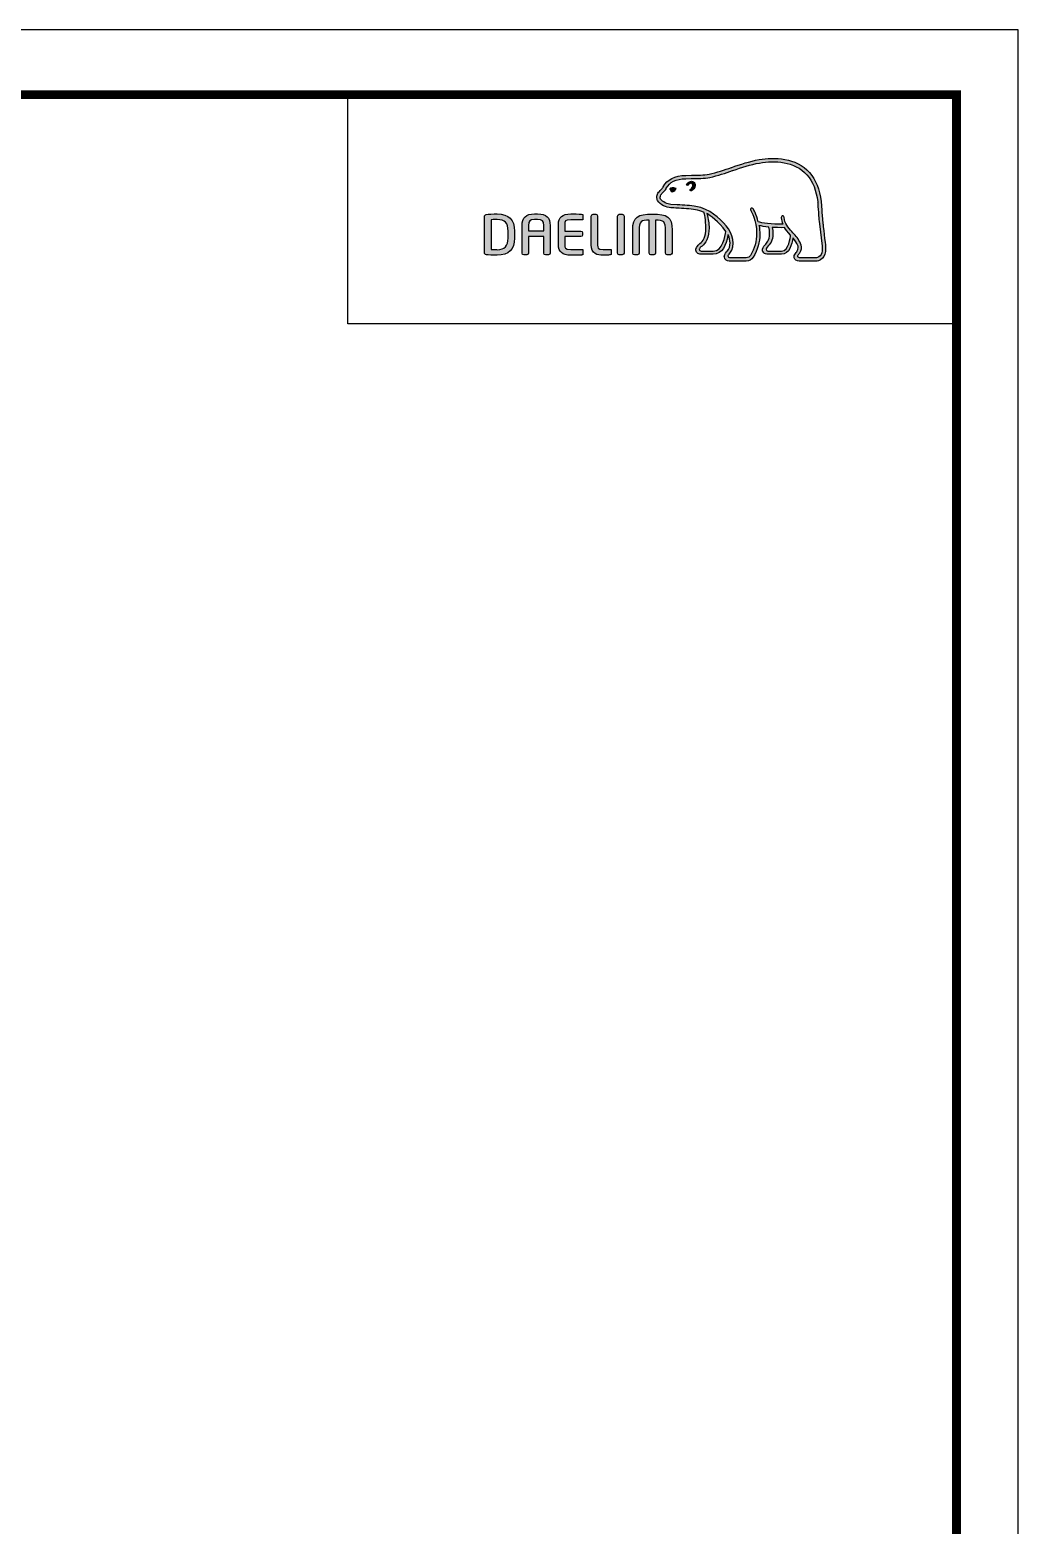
# Model space of a CAD drawing. Extents: x 0 to 1128, y 0 to 827.
# Drawn here: x 835.6 to 1128.4, y 383.8 to 826.8 of the extents above; entities that cross this region are included whole.
import ezdxf

# ---------------------------------------------------------------- set-up
doc = ezdxf.new("R2010")
doc.units = 0
doc.header["$LTSCALE"] = 10
doc.header["$MEASUREMENT"] = 0
doc.layers.get('0').update_dxf_attribs({"linetype": 'CONTINUOUS'})
doc.layers.add('레이어 1', color=7, linetype='CONTINUOUS')

msp = doc.modelspace()

# ---------------------------------------------------------------- hatches: boundary and pattern name
at = {"layer": '레이어 1'}
h = msp.add_hatch(color=5, dxfattribs=at)
h.dxf.hatch_style = 1
edge = h.paths.add_edge_path(flags=16)
edge.add_spline(control_points=[(1069.73, 759.84), (1069.24, 759.3), (1068.62, 759.29), (1068.59, 759.29), (1068.59, 759.29), (1063.64, 759.29), (1063.64, 759.29), (1063.46, 759.29), (1063.32, 759.34), (1063.23, 759.42), (1063.16, 759.5), (1063.12, 759.61), (1063.12, 759.75), (1063.12, 760.03), (1063.33, 760.28), (1063.54, 760.56), (1063.74, 760.81), (1063.93, 761.06), (1064.04, 761.36), (1064.31, 762.09), (1064.28, 762.87), (1063.96, 763.55), (1063.38, 764.79), (1062.51, 765.76), (1061.67, 766.71), (1061.67, 766.71), (1061.38, 767.02), (1061.38, 767.02), (1060.29, 768.24), (1059.16, 769.5), (1059.07, 771.2), (1059.05, 771.54), (1058.9, 771.75), (1058.68, 771.74), (1058.68, 771.74), (1058.36, 771.58), (1058.35, 771.58), (1058.27, 771.49), (1058.22, 771.35), (1058.22, 771.18), (1058.22, 771.18), (1058.22, 771.12), (1058.22, 771.12), (1058.26, 770.51), (1058.41, 769.9), (1058.67, 769.27), (1058.67, 769.27), (1058.7, 769.21), (1058.7, 769.21), (1058.7, 769.21), (1058.63, 769.21), (1058.63, 769.21), (1055.45, 769.08), (1052.34, 769.68), (1051.42, 769.9), (1050.86, 772.17), (1049.94, 773.68), (1049.9, 773.74), (1049.83, 773.86), (1049.72, 773.95), (1049.61, 773.98), (1049.61, 773.98), (1049.34, 773.94), (1049.31, 773.94), (1049.28, 773.91), (1049.24, 773.84), (1049.13, 773.71), (1049.13, 773.71), (1049.12, 773.59), (1049.12, 773.59), (1049.12, 773.59), (1049.21, 773.29), (1049.21, 773.29), (1049.27, 773.17), (1050.91, 770.32), (1050.91, 766.53), (1050.91, 764.2), (1050.29, 762), (1049.08, 759.99), (1048.79, 759.5), (1048.41, 759.29), (1047.85, 759.29), (1047.85, 759.29), (1042.97, 759.29), (1042.97, 759.29), (1042.81, 759.29), (1042.47, 759.4), (1042.47, 759.76), (1042.47, 759.95), (1042.65, 760.27), (1042.95, 760.61), (1044.98, 762.87), (1043.81, 766.41), (1041.86, 768.73), (1039.98, 770.98), (1036.9, 773.81), (1032.96, 774.51), (1031.56, 774.75), (1029.26, 774.89), (1027.41, 775), (1027.41, 775), (1025.53, 775.11), (1025.53, 775.11), (1024.57, 775.19), (1022.98, 775.78), (1022.49, 776.69), (1022.29, 777.07), (1022.31, 777.46), (1022.57, 777.9), (1022.73, 778.17), (1022.95, 778.4), (1023.23, 778.68), (1023.54, 778.99), (1023.86, 779.31), (1024.1, 779.74), (1024.1, 779.74), (1024.17, 779.87), (1024.17, 779.87), (1025.11, 781.68), (1027.06, 782.63), (1029.94, 782.7), (1029.94, 782.7), (1031.57, 782.72), (1031.57, 782.72), (1033.36, 782.73), (1035.39, 782.74), (1037.06, 783.1), (1039.4, 783.6), (1041.75, 784.41), (1043.82, 785.11), (1043.82, 785.11), (1043.88, 785.13), (1043.88, 785.13), (1046.45, 786.01), (1049.1, 786.92), (1051.81, 787.36), (1056.15, 788.08), (1062.1, 788.05), (1065.85, 783.85), (1067.58, 781.9), (1068.65, 779.22), (1069.02, 775.88), (1069.02, 775.88), (1069, 775.89), (1068.99, 775.9), (1069.02, 775.84), (1069.05, 775.46), (1069.2, 773.34), (1069.25, 772.32), (1069.29, 771.26), (1069.56, 769.31), (1069.56, 769.31), (1070.32, 762.76), (1070.32, 762.76), (1070.32, 762.76), (1070.36, 761.96), (1070.36, 761.96), (1070.36, 761.02), (1070.15, 760.31), (1069.73, 759.84)], knot_values=[0, 0, 0, 0, 1, 1, 1, 2, 2, 2, 3, 3, 3, 4, 4, 4, 5, 5, 5, 6, 6, 6, 7, 7, 7, 8, 8, 8, 9, 9, 9, 10, 10, 10, 11, 11, 11, 12, 12, 12, 13, 13, 13, 14, 14, 14, 15, 15, 15, 16, 16, 16, 17, 17, 17, 18, 18, 18, 19, 19, 19, 20, 20, 20, 21, 21, 21, 22, 22, 22, 23, 23, 23, 24, 24, 24, 25, 25, 25, 26, 26, 26, 27, 27, 27, 28, 28, 28, 29, 29, 29, 30, 30, 30, 31, 31, 31, 32, 32, 32, 33, 33, 33, 34, 34, 34, 35, 35, 35, 36, 36, 36, 37, 37, 37, 38, 38, 38, 39, 39, 39, 40, 40, 40, 41, 41, 41, 42, 42, 42, 43, 43, 43, 44, 44, 44, 45, 45, 45, 46, 46, 46, 47, 47, 47, 48, 48, 48, 49, 49, 49, 50, 50, 50, 51, 51, 51, 52, 52, 52, 53, 53, 53, 53], degree=3, periodic=0)
edge = h.paths.add_edge_path(flags=16)
edge.add_spline(control_points=[(1058.29, 761.25), (1058.29, 761.25), (1054.25, 761.25), (1054.25, 761.25), (1053.95, 761.25), (1053.72, 761.49), (1053.72, 761.8), (1053.72, 762.01), (1053.9, 762.28), (1054.08, 762.46), (1054.9, 763.25), (1055.74, 764.33), (1055.74, 766.39), (1055.74, 766.39), (1055.69, 767.32), (1055.69, 767.32), (1055.69, 767.32), (1055.54, 768.23), (1055.54, 768.23), (1055.54, 768.23), (1055.53, 768.29), (1055.53, 768.29), (1055.53, 768.29), (1055.59, 768.28), (1055.59, 768.28), (1056.34, 768.23), (1057.8, 768.15), (1059.2, 768.22), (1059.56, 767.65), (1060.13, 766.92), (1060.96, 765.96), (1060.93, 765.47), (1060.53, 761.25), (1058.29, 761.25)], knot_values=[0, 0, 0, 0, 1, 1, 1, 2, 2, 2, 3, 3, 3, 4, 4, 4, 5, 5, 5, 6, 6, 6, 7, 7, 7, 8, 8, 8, 9, 9, 9, 10, 10, 10, 11, 11, 11, 11], degree=3, periodic=0)
edge = h.paths.add_edge_path(flags=16)
edge.add_spline(control_points=[(1038.03, 761.25), (1038.03, 761.25), (1034.49, 761.25), (1034.49, 761.25), (1034.23, 761.25), (1033.94, 761.47), (1033.94, 761.8), (1033.94, 761.99), (1034.1, 762.24), (1034.41, 762.48), (1035.3, 763.19), (1036.66, 764.27), (1036.81, 767.26), (1036.81, 767.26), (1036.83, 768.07), (1036.83, 768.07), (1036.83, 769.34), (1036.54, 770.87), (1036.26, 772.24), (1036.26, 772.24), (1036.22, 772.38), (1036.22, 772.38), (1036.22, 772.38), (1036.33, 772.29), (1036.33, 772.29), (1036.86, 771.97), (1039.75, 770.01), (1041.81, 767.11), (1041.64, 765.74), (1040.86, 761.25), (1038.03, 761.25)], knot_values=[0, 0, 0, 0, 1, 1, 1, 2, 2, 2, 3, 3, 3, 4, 4, 4, 5, 5, 5, 6, 6, 6, 7, 7, 7, 8, 8, 8, 9, 9, 9, 10, 10, 10, 10], degree=3, periodic=0)
edge = h.paths.add_edge_path()
edge.add_spline(control_points=[(1071.32, 762.86), (1071.32, 762.87), (1070.56, 769.44), (1070.56, 769.44), (1070.29, 771.41), (1070.25, 772.46), (1070.21, 773.39), (1070.21, 773.39), (1070.02, 775.98), (1070.02, 775.98), (1069.63, 779.54), (1068.48, 782.41), (1066.6, 784.51), (1062.56, 789.06), (1056.23, 789.11), (1051.64, 788.35), (1048.83, 787.88), (1046.14, 786.96), (1043.53, 786.07), (1043.53, 786.07), (1043.45, 786.04), (1043.45, 786.04), (1041.42, 785.35), (1039.11, 784.56), (1036.84, 784.08), (1035.29, 783.75), (1033.34, 783.73), (1031.61, 783.72), (1031.61, 783.72), (1029.91, 783.7), (1029.91, 783.7), (1026.64, 783.62), (1024.41, 782.49), (1023.28, 780.33), (1023.28, 780.33), (1023.23, 780.24), (1023.23, 780.24), (1023.04, 779.91), (1022.77, 779.64), (1022.52, 779.39), (1022.25, 779.11), (1021.94, 778.8), (1021.7, 778.41), (1021.47, 778.01), (1021.35, 777.6), (1021.35, 777.2), (1021.35, 776.87), (1021.43, 776.54), (1021.6, 776.23), (1022.3, 774.91), (1024.28, 774.2), (1025.47, 774.12), (1025.47, 774.12), (1027.21, 774.01), (1027.25, 774.01), (1029, 773.91), (1031.39, 773.77), (1032.78, 773.52), (1033.6, 773.38), (1034.52, 773.09), (1035.38, 772.68), (1035.44, 772.46), (1035.88, 770.49), (1035.88, 768.07), (1035.88, 768.07), (1035.86, 767.3), (1035.86, 767.3), (1035.73, 764.75), (1034.62, 763.86), (1033.8, 763.2), (1033.72, 763.14), (1032.99, 762.53), (1032.94, 761.81), (1032.9, 761.4), (1033.02, 761.02), (1033.27, 760.75), (1033.54, 760.46), (1033.95, 760.31), (1034.49, 760.31), (1034.49, 760.31), (1038.03, 760.31), (1038.03, 760.31), (1040.69, 760.31), (1042, 763.17), (1042.4, 765.84), (1042.4, 765.84), (1042.41, 766.22), (1042.41, 766.22), (1042.41, 766.22), (1042.52, 766.03), (1042.52, 766.03), (1042.86, 765.27), (1043.06, 764.37), (1043.06, 763.69), (1043.06, 762.73), (1042.76, 761.9), (1042.2, 761.27), (1042.06, 761.13), (1041.35, 760.4), (1041.35, 759.66), (1041.35, 759.66), (1041.36, 759.54), (1041.36, 759.54), (1041.46, 758.68), (1042.16, 758.29), (1042.81, 758.29), (1042.81, 758.29), (1047.85, 758.29), (1047.85, 758.29), (1048.75, 758.29), (1049.48, 758.7), (1049.94, 759.47), (1051.23, 761.6), (1051.88, 763.91), (1051.88, 766.34), (1051.88, 767.09), (1051.8, 767.9), (1051.66, 768.74), (1051.66, 768.74), (1051.65, 768.81), (1051.65, 768.81), (1051.65, 768.81), (1051.72, 768.79), (1051.72, 768.79), (1052.32, 768.68), (1053.3, 768.51), (1054.5, 768.38), (1054.5, 768.38), (1054.54, 768.37), (1054.54, 768.37), (1054.54, 768.37), (1054.7, 767.45), (1054.7, 767.45), (1054.7, 767.45), (1054.74, 767.23), (1054.74, 767.23), (1054.74, 767.23), (1054.78, 766.41), (1054.78, 766.41), (1054.78, 764.45), (1053.89, 763.6), (1053.42, 763.14), (1053.41, 763.14), (1052.74, 762.46), (1052.67, 761.86), (1052.67, 761.86), (1052.65, 761.67), (1052.65, 761.67), (1052.65, 761.48), (1052.69, 761.11), (1053.03, 760.77), (1053.32, 760.47), (1053.77, 760.31), (1054.37, 760.31), (1054.37, 760.31), (1058.29, 760.31), (1058.29, 760.31), (1060.67, 760.31), (1061.39, 763.34), (1061.68, 765.04), (1061.68, 765.04), (1061.69, 765.21), (1061.69, 765.21), (1061.69, 765.21), (1061.79, 765.09), (1061.79, 765.09), (1062.33, 764.38), (1062.82, 763.6), (1063.05, 763.12), (1063.17, 762.87), (1063.24, 762.59), (1063.24, 762.31), (1063.24, 762.31), (1063.15, 761.74), (1063.15, 761.74), (1063.06, 761.43), (1062.85, 761.15), (1062.64, 760.87), (1062.34, 760.48), (1062.03, 760.07), (1062.03, 759.58), (1062.03, 759.58), (1062.06, 759.31), (1062.06, 759.31), (1062.2, 758.65), (1062.73, 758.29), (1063.55, 758.29), (1063.55, 758.29), (1068.59, 758.29), (1068.59, 758.29), (1068.7, 758.29), (1069.69, 758.31), (1070.46, 759.15), (1071.07, 759.82), (1071.37, 760.73), (1071.37, 761.95), (1071.37, 761.95), (1071.32, 762.85), (1071.32, 762.86)], knot_values=[0, 0, 0, 0, 1, 1, 1, 2, 2, 2, 3, 3, 3, 4, 4, 4, 5, 5, 5, 6, 6, 6, 7, 7, 7, 8, 8, 8, 9, 9, 9, 10, 10, 10, 11, 11, 11, 12, 12, 12, 13, 13, 13, 14, 14, 14, 15, 15, 15, 16, 16, 16, 17, 17, 17, 18, 18, 18, 19, 19, 19, 20, 20, 20, 21, 21, 21, 22, 22, 22, 23, 23, 23, 24, 24, 24, 25, 25, 25, 26, 26, 26, 27, 27, 27, 28, 28, 28, 29, 29, 29, 30, 30, 30, 31, 31, 31, 32, 32, 32, 33, 33, 33, 34, 34, 34, 35, 35, 35, 36, 36, 36, 37, 37, 37, 38, 38, 38, 39, 39, 39, 40, 40, 40, 41, 41, 41, 42, 42, 42, 43, 43, 43, 44, 44, 44, 45, 45, 45, 46, 46, 46, 47, 47, 47, 48, 48, 48, 49, 49, 49, 50, 50, 50, 51, 51, 51, 52, 52, 52, 53, 53, 53, 54, 54, 54, 55, 55, 55, 56, 56, 56, 57, 57, 57, 58, 58, 58, 59, 59, 59, 60, 60, 60, 61, 61, 61, 62, 62, 62, 63, 63, 63, 64, 64, 64, 65, 65, 65, 66, 66, 66, 66], degree=3, periodic=0)
edge = h.paths.add_edge_path(flags=0)
edge.add_spline(control_points=[(1025.38, 779.87), (1025.38, 779.87), (1026.12, 780.2), (1027.02, 779.85), (1027.02, 779.85), (1027.14, 779.8), (1026.99, 779.59), (1026.55, 779), (1026.11, 778.87), (1026.11, 778.87), (1026.11, 778.87), (1025.8, 778.76), (1025.62, 778.97), (1025.26, 779.39), (1025.25, 779.64), (1025.25, 779.64), (1025.25, 779.64), (1025.21, 779.82), (1025.38, 779.87)], knot_values=[0, 0, 0, 0, 1, 1, 1, 2, 2, 2, 3, 3, 3, 4, 4, 4, 5, 5, 5, 6, 6, 6, 6], degree=3, periodic=0)
edge = h.paths.add_edge_path(flags=0)
edge.add_spline(control_points=[(1030.22, 781.21), (1030.11, 781.09), (1030.1, 780.89), (1030.22, 780.79), (1030.33, 780.69), (1030.53, 780.71), (1030.64, 780.83), (1030.7, 780.89), (1031.3, 781.61), (1031.82, 781.24), (1032.01, 781.11), (1032.09, 780.91), (1032.06, 780.66), (1032.01, 780.26), (1031.67, 779.81), (1031.42, 779.65), (1031.29, 779.57), (1031.2, 779.39), (1031.26, 779.25), (1031.33, 779.11), (1031.51, 779.06), (1031.65, 779.13), (1032.09, 779.34), (1032.64, 780.03), (1032.71, 780.68), (1032.76, 781.13), (1032.56, 781.5), (1032.2, 781.75), (1031.42, 782.3), (1030.55, 781.56), (1030.22, 781.21)], knot_values=[0, 0, 0, 0, 1, 1, 1, 2, 2, 2, 3, 3, 3, 4, 4, 4, 5, 5, 5, 6, 6, 6, 7, 7, 7, 8, 8, 8, 9, 9, 9, 10, 10, 10, 10], degree=3, periodic=0)
edge = h.paths.add_edge_path(flags=0)
edge.add_spline(control_points=[(1030.12, 780.68), (1030.12, 780.68), (1030.12, 780.68), (1030.12, 780.68), (1030.12, 780.68), (1030.12, 780.68), (1030.12, 780.68)], knot_values=[0, 0, 0, 0, 1, 1, 1, 2, 2, 2, 2], degree=3, periodic=0)
h = msp.add_hatch(color=5, dxfattribs=at)
h.dxf.hatch_style = 2
edge = h.paths.add_edge_path()
edge.add_spline(control_points=[(1025.38, 779.87), (1025.38, 779.87), (1026.12, 780.2), (1027.02, 779.85), (1027.02, 779.85), (1027.14, 779.8), (1026.99, 779.59), (1026.55, 779), (1026.11, 778.87), (1026.11, 778.87), (1026.11, 778.87), (1025.8, 778.76), (1025.62, 778.97), (1025.26, 779.39), (1025.25, 779.64), (1025.25, 779.64), (1025.25, 779.64), (1025.21, 779.82), (1025.38, 779.87)], knot_values=[0, 0, 0, 0, 1, 1, 1, 2, 2, 2, 3, 3, 3, 4, 4, 4, 5, 5, 5, 6, 6, 6, 6], degree=3, periodic=0)
h = msp.add_hatch(color=5, dxfattribs=at)
h.dxf.hatch_style = 2
edge = h.paths.add_edge_path()
edge.add_spline(control_points=[(1030.22, 781.21), (1030.11, 781.09), (1030.1, 780.89), (1030.22, 780.79), (1030.33, 780.69), (1030.53, 780.71), (1030.64, 780.83), (1030.7, 780.89), (1031.3, 781.61), (1031.82, 781.24), (1032.01, 781.11), (1032.09, 780.91), (1032.06, 780.66), (1032.01, 780.26), (1031.67, 779.81), (1031.42, 779.65), (1031.29, 779.57), (1031.2, 779.39), (1031.26, 779.25), (1031.33, 779.11), (1031.51, 779.06), (1031.65, 779.13), (1032.09, 779.34), (1032.64, 780.03), (1032.71, 780.68), (1032.76, 781.13), (1032.56, 781.5), (1032.2, 781.75), (1031.42, 782.3), (1030.55, 781.56), (1030.22, 781.21)], knot_values=[0, 0, 0, 0, 1, 1, 1, 2, 2, 2, 3, 3, 3, 4, 4, 4, 5, 5, 5, 6, 6, 6, 7, 7, 7, 8, 8, 8, 9, 9, 9, 10, 10, 10, 10], degree=3, periodic=0)
h = msp.add_hatch(color=5, dxfattribs=at)
h.dxf.hatch_style = 2
edge = h.paths.add_edge_path()
edge.add_spline(control_points=[(977.29, 765.1), (977.29, 762.8), (976.24, 761.68), (974.09, 761.68), (974.09, 761.68), (972.61, 761.71), (972.22, 761.72), (972.22, 761.72), (972.22, 770.53), (972.22, 770.53), (972.99, 770.61), (974.08, 770.62), (974.09, 770.62), (976.3, 770.62), (977.29, 769.57), (977.29, 767.21), (977.29, 767.21), (977.29, 765.1), (977.29, 765.1)], knot_values=[0, 0, 0, 0, 1, 1, 1, 2, 2, 2, 3, 3, 3, 4, 4, 4, 5, 5, 5, 6, 6, 6, 6], degree=3, periodic=0)
edge = h.paths.add_edge_path()
edge.add_spline(control_points=[(974.09, 772.28), (972.89, 772.28), (971.33, 772.2), (970.82, 772.12), (970.5, 772.07), (970.3, 771.83), (970.3, 771.51), (970.3, 771.51), (970.3, 760.79), (970.3, 760.79), (970.3, 760.46), (970.5, 760.23), (970.84, 760.18), (971.32, 760.1), (972.87, 760.03), (974.09, 760.03), (977.43, 760.03), (979.2, 761.78), (979.2, 765.1), (979.2, 765.1), (979.2, 767.21), (979.2, 767.21), (979.2, 770.52), (977.43, 772.28), (974.09, 772.28)], knot_values=[0, 0, 0, 0, 1, 1, 1, 2, 2, 2, 3, 3, 3, 4, 4, 4, 5, 5, 5, 6, 6, 6, 7, 7, 7, 8, 8, 8, 8], degree=3, periodic=0)
h = msp.add_hatch(color=5, dxfattribs=at)
h.dxf.hatch_style = 2
edge = h.paths.add_edge_path()
edge.add_spline(control_points=[(987.83, 767.22), (987.83, 767.22), (983.32, 767.22), (983.32, 767.22), (983.32, 767.39), (983.32, 768.83), (983.32, 768.83), (983.32, 770.33), (983.77, 770.59), (985.11, 770.59), (985.11, 770.59), (986.04, 770.59), (986.04, 770.59), (987.38, 770.59), (987.83, 770.33), (987.83, 768.83), (987.83, 768.83), (987.83, 767.39), (987.83, 767.22)], knot_values=[0, 0, 0, 0, 1, 1, 1, 2, 2, 2, 3, 3, 3, 4, 4, 4, 5, 5, 5, 6, 6, 6, 6], degree=3, periodic=0)
edge = h.paths.add_edge_path()
edge.add_spline(control_points=[(986.04, 772.28), (986.04, 772.28), (985.11, 772.28), (985.11, 772.28), (982.55, 772.28), (981.41, 771.21), (981.41, 768.83), (981.41, 768.83), (981.41, 760.67), (981.41, 760.67), (981.41, 760.38), (981.64, 760.14), (981.92, 760.14), (981.92, 760.14), (982.81, 760.14), (982.81, 760.14), (983.13, 760.14), (983.32, 760.41), (983.32, 760.67), (983.32, 760.67), (983.32, 765.36), (983.32, 765.54), (983.32, 765.54), (987.83, 765.54), (987.83, 765.54), (987.83, 765.36), (987.83, 760.67), (987.83, 760.67), (987.83, 760.37), (988.06, 760.14), (988.35, 760.14), (988.35, 760.14), (989.23, 760.14), (989.23, 760.14), (989.54, 760.14), (989.75, 760.41), (989.75, 760.67), (989.75, 760.67), (989.75, 768.83), (989.75, 768.83), (989.75, 771.21), (988.6, 772.28), (986.04, 772.28)], knot_values=[0, 0, 0, 0, 1, 1, 1, 2, 2, 2, 3, 3, 3, 4, 4, 4, 5, 5, 5, 6, 6, 6, 7, 7, 7, 8, 8, 8, 9, 9, 9, 10, 10, 10, 11, 11, 11, 12, 12, 12, 13, 13, 13, 14, 14, 14, 14], degree=3, periodic=0)
h = msp.add_hatch(color=5, dxfattribs=at)
h.dxf.hatch_style = 2
edge = h.paths.add_edge_path()
edge.add_spline(control_points=[(992.17, 769.16), (992.17, 769.16), (992.17, 763.15), (992.17, 763.15), (992.17, 761.05), (993.37, 760.03), (995.84, 760.03), (996.93, 760.03), (998.42, 760.05), (999.01, 760.1), (999, 760.1), (999.3, 760.13), (999.3, 760.13), (999.3, 760.13), (999.38, 760.14), (999.38, 760.14), (999.38, 760.14), (999.38, 761.75), (999.38, 761.75), (999.38, 761.75), (995.85, 761.75), (995.85, 761.75), (994.09, 761.75), (994.09, 762.25), (994.09, 763.15), (994.09, 763.15), (994.09, 765.38), (994.09, 765.55), (994.27, 765.55), (998.83, 765.55), (998.83, 765.55), (999.13, 765.55), (999.37, 765.79), (999.37, 766.08), (999.37, 766.08), (999.37, 766.68), (999.37, 766.68), (999.37, 766.97), (999.13, 767.21), (998.83, 767.21), (998.83, 767.21), (994.27, 767.21), (994.09, 767.21), (994.09, 767.38), (994.09, 769.16), (994.09, 769.16), (994.09, 770.06), (994.09, 770.56), (995.85, 770.56), (995.85, 770.56), (999.38, 770.54), (999.38, 770.54), (999.38, 770.54), (999.38, 772.14), (999.38, 772.14), (999.38, 772.14), (999.01, 772.18), (999.01, 772.18), (998.31, 772.24), (996.72, 772.28), (995.84, 772.28), (993.37, 772.28), (992.17, 771.26), (992.17, 769.16)], knot_values=[0, 0, 0, 0, 1, 1, 1, 2, 2, 2, 3, 3, 3, 4, 4, 4, 5, 5, 5, 6, 6, 6, 7, 7, 7, 8, 8, 8, 9, 9, 9, 10, 10, 10, 11, 11, 11, 12, 12, 12, 13, 13, 13, 14, 14, 14, 15, 15, 15, 16, 16, 16, 17, 17, 17, 18, 18, 18, 19, 19, 19, 20, 20, 20, 21, 21, 21, 21], degree=3, periodic=0)
h = msp.add_hatch(color=5, dxfattribs=at)
h.dxf.hatch_style = 2
edge = h.paths.add_edge_path()
edge.add_spline(control_points=[(1002.45, 772.17), (1002.15, 772.17), (1001.9, 771.92), (1001.9, 771.64), (1001.9, 771.64), (1001.9, 763.15), (1001.9, 763.15), (1001.9, 760.38), (1003.79, 760.03), (1005.43, 760.03), (1006.64, 760.03), (1006.95, 760.08), (1007.3, 760.14), (1007.3, 760.14), (1007.51, 760.17), (1007.51, 760.17), (1007.51, 760.17), (1007.79, 760.2), (1007.79, 760.2), (1007.79, 760.2), (1007.87, 760.22), (1007.87, 760.22), (1007.87, 760.22), (1007.87, 761.75), (1007.87, 761.75), (1007.87, 761.75), (1005.45, 761.75), (1005.45, 761.75), (1003.81, 761.75), (1003.81, 762.37), (1003.81, 762.97), (1003.81, 762.97), (1003.81, 771.64), (1003.81, 771.64), (1003.81, 771.92), (1003.56, 772.17), (1003.27, 772.17), (1003.27, 772.17), (1002.45, 772.17), (1002.45, 772.17)], knot_values=[0, 0, 0, 0, 1, 1, 1, 2, 2, 2, 3, 3, 3, 4, 4, 4, 5, 5, 5, 6, 6, 6, 7, 7, 7, 8, 8, 8, 9, 9, 9, 10, 10, 10, 11, 11, 11, 12, 12, 12, 13, 13, 13, 13], degree=3, periodic=0)
h = msp.add_hatch(color=5, dxfattribs=at)
h.dxf.hatch_style = 2
edge = h.paths.add_edge_path()
edge.add_spline(control_points=[(1010.24, 772.17), (1009.92, 772.17), (1009.73, 771.9), (1009.73, 771.65), (1009.73, 771.65), (1009.73, 760.67), (1009.73, 760.67), (1009.73, 760.37), (1009.96, 760.14), (1010.24, 760.14), (1010.24, 760.14), (1011.13, 760.14), (1011.13, 760.14), (1011.45, 760.14), (1011.64, 760.41), (1011.64, 760.67), (1011.64, 760.67), (1011.64, 771.65), (1011.64, 771.65), (1011.64, 771.94), (1011.42, 772.17), (1011.13, 772.17), (1011.13, 772.17), (1010.24, 772.17), (1010.24, 772.17)], knot_values=[0, 0, 0, 0, 1, 1, 1, 2, 2, 2, 3, 3, 3, 4, 4, 4, 5, 5, 5, 6, 6, 6, 7, 7, 7, 8, 8, 8, 8], degree=3, periodic=0)
h = msp.add_hatch(color=5, dxfattribs=at)
h.dxf.hatch_style = 2
edge = h.paths.add_edge_path()
edge.add_spline(control_points=[(1014.21, 767.43), (1014.21, 767.43), (1014.21, 760.67), (1014.21, 760.67), (1014.21, 760.37), (1014.44, 760.14), (1014.72, 760.14), (1014.72, 760.14), (1015.63, 760.14), (1015.63, 760.14), (1015.94, 760.14), (1016.14, 760.41), (1016.14, 760.67), (1016.14, 760.67), (1016.14, 767.26), (1016.14, 767.26), (1016.14, 770.17), (1016.63, 770.45), (1019.09, 770.46), (1019.09, 770.28), (1019.09, 760.67), (1019.09, 760.67), (1019.09, 760.36), (1019.31, 760.14), (1019.59, 760.14), (1019.59, 760.14), (1020.48, 760.14), (1020.48, 760.14), (1020.8, 760.14), (1020.99, 760.41), (1020.99, 760.67), (1020.99, 760.67), (1020.99, 770.25), (1020.99, 770.44), (1022.14, 770.43), (1022.95, 770.34), (1023.39, 769.9), (1023.85, 769.44), (1023.94, 768.58), (1023.94, 767.26), (1023.94, 767.26), (1023.94, 760.67), (1023.94, 760.67), (1023.94, 760.38), (1024.17, 760.14), (1024.45, 760.14), (1024.45, 760.14), (1025.36, 760.14), (1025.36, 760.14), (1025.68, 760.14), (1025.87, 760.41), (1025.87, 760.67), (1025.87, 760.67), (1025.87, 767.43), (1025.87, 767.43), (1025.87, 771.52), (1024.42, 772.22), (1020.05, 772.22), (1015.67, 772.22), (1014.21, 771.52), (1014.21, 767.43)], knot_values=[0, 0, 0, 0, 1, 1, 1, 2, 2, 2, 3, 3, 3, 4, 4, 4, 5, 5, 5, 6, 6, 6, 7, 7, 7, 8, 8, 8, 9, 9, 9, 10, 10, 10, 11, 11, 11, 12, 12, 12, 13, 13, 13, 14, 14, 14, 15, 15, 15, 16, 16, 16, 17, 17, 17, 18, 18, 18, 19, 19, 19, 20, 20, 20, 20], degree=3, periodic=0)

# ---------------------------------------------------------------- linework, layer by layer
at = {"color": 5, "ltscale": 0.5}
msp.add_line((929.8, 739.68), (929.8, 807.6), dxfattribs=at)
at = {"color": 5}
msp.add_line((1037.88, 760.31), (1037.88, 760.31), dxfattribs=at)
at = {"color": 5, "ltscale": 40}
msp.add_line((1110.15, 739.68), (929.8, 739.68), dxfattribs=at)
at = {"ltscale": 0.5}
msp.add_lwpolyline([(0, 0), (1128.4, 0), (1128.4, 826.8), (0, 826.8)], close=True, dxfattribs=at)
at = {"color": 5, "linetype": 'ByBlock', "lineweight": 200, "const_width": 2.6}
msp.add_lwpolyline([(18.14, 35.4), (1110.14, 35.4), (1110.14, 807.6), (18.14, 807.6)], close=True, dxfattribs=at)
at = {"layer": '레이어 1', "color": 5}
for points, knots in [([(1071.32, 762.86), (1071.32, 762.87), (1070.56, 769.44), (1070.56, 769.44), (1070.29, 771.41), (1070.25, 772.46), (1070.21, 773.39), (1070.21, 773.39), (1070.02, 775.98), (1070.02, 775.98), (1069.63, 779.54), (1068.48, 782.41), (1066.6, 784.51), (1062.56, 789.06), (1056.23, 789.11), (1051.64, 788.35), (1048.83, 787.88), (1046.14, 786.96), (1043.53, 786.07), (1043.53, 786.07), (1043.45, 786.04), (1043.45, 786.04), (1041.42, 785.35), (1039.11, 784.56), (1036.84, 784.08), (1035.29, 783.75), (1033.34, 783.73), (1031.61, 783.72), (1031.61, 783.72), (1029.91, 783.7), (1029.91, 783.7), (1026.64, 783.62), (1024.41, 782.49), (1023.28, 780.33), (1023.28, 780.33), (1023.23, 780.24), (1023.23, 780.24), (1023.04, 779.91), (1022.77, 779.64), (1022.52, 779.39), (1022.25, 779.11), (1021.94, 778.8), (1021.7, 778.41), (1021.47, 778.01), (1021.35, 777.6), (1021.35, 777.2), (1021.35, 776.87), (1021.43, 776.54), (1021.6, 776.23), (1022.3, 774.91), (1024.28, 774.2), (1025.47, 774.12), (1025.47, 774.12), (1027.21, 774.01), (1027.25, 774.01), (1029, 773.91), (1031.39, 773.77), (1032.78, 773.52), (1033.6, 773.38), (1034.52, 773.09), (1035.38, 772.68), (1035.44, 772.46), (1035.88, 770.49), (1035.88, 768.07), (1035.88, 768.07), (1035.86, 767.3), (1035.86, 767.3), (1035.73, 764.75), (1034.62, 763.86), (1033.8, 763.2), (1033.72, 763.14), (1032.99, 762.53), (1032.94, 761.81), (1032.9, 761.4), (1033.02, 761.02), (1033.27, 760.75), (1033.54, 760.46), (1033.95, 760.31), (1034.49, 760.31), (1034.49, 760.31), (1038.03, 760.31), (1038.03, 760.31), (1040.69, 760.31), (1042, 763.17), (1042.4, 765.84), (1042.4, 765.84), (1042.41, 766.22), (1042.41, 766.22), (1042.41, 766.22), (1042.52, 766.03), (1042.52, 766.03), (1042.86, 765.27), (1043.06, 764.37), (1043.06, 763.69), (1043.06, 762.73), (1042.76, 761.9), (1042.2, 761.27), (1042.06, 761.13), (1041.35, 760.4), (1041.35, 759.66), (1041.35, 759.66), (1041.36, 759.54), (1041.36, 759.54), (1041.46, 758.68), (1042.16, 758.29), (1042.81, 758.29), (1042.81, 758.29), (1047.85, 758.29), (1047.85, 758.29), (1048.75, 758.29), (1049.48, 758.7), (1049.94, 759.47), (1051.23, 761.6), (1051.88, 763.91), (1051.88, 766.34), (1051.88, 767.09), (1051.8, 767.9), (1051.66, 768.74), (1051.66, 768.74), (1051.65, 768.81), (1051.65, 768.81), (1051.65, 768.81), (1051.72, 768.79), (1051.72, 768.79), (1052.32, 768.68), (1053.3, 768.51), (1054.5, 768.38), (1054.5, 768.38), (1054.54, 768.37), (1054.54, 768.37), (1054.54, 768.37), (1054.7, 767.45), (1054.7, 767.45), (1054.7, 767.45), (1054.74, 767.23), (1054.74, 767.23), (1054.74, 767.23), (1054.78, 766.41), (1054.78, 766.41), (1054.78, 764.45), (1053.89, 763.6), (1053.42, 763.14), (1053.41, 763.14), (1052.74, 762.46), (1052.67, 761.86), (1052.67, 761.86), (1052.65, 761.67), (1052.65, 761.67), (1052.65, 761.48), (1052.69, 761.11), (1053.03, 760.77), (1053.32, 760.47), (1053.77, 760.31), (1054.37, 760.31), (1054.37, 760.31), (1058.29, 760.31), (1058.29, 760.31), (1060.67, 760.31), (1061.39, 763.34), (1061.68, 765.04), (1061.68, 765.04), (1061.69, 765.21), (1061.69, 765.21), (1061.69, 765.21), (1061.79, 765.09), (1061.79, 765.09), (1062.33, 764.38), (1062.82, 763.6), (1063.05, 763.12), (1063.17, 762.87), (1063.24, 762.59), (1063.24, 762.31), (1063.24, 762.31), (1063.15, 761.74), (1063.15, 761.74), (1063.06, 761.43), (1062.85, 761.15), (1062.64, 760.87), (1062.34, 760.48), (1062.03, 760.07), (1062.03, 759.58), (1062.03, 759.58), (1062.06, 759.31), (1062.06, 759.31), (1062.2, 758.65), (1062.73, 758.29), (1063.55, 758.29), (1063.55, 758.29), (1068.59, 758.29), (1068.59, 758.29), (1068.7, 758.29), (1069.69, 758.31), (1070.46, 759.15), (1071.07, 759.82), (1071.37, 760.73), (1071.37, 761.95), (1071.37, 761.95), (1071.32, 762.85), (1071.32, 762.86)], [0, 0, 0, 0, 1, 1, 1, 2, 2, 2, 3, 3, 3, 4, 4, 4, 5, 5, 5, 6, 6, 6, 7, 7, 7, 8, 8, 8, 9, 9, 9, 10, 10, 10, 11, 11, 11, 12, 12, 12, 13, 13, 13, 14, 14, 14, 15, 15, 15, 16, 16, 16, 17, 17, 17, 18, 18, 18, 19, 19, 19, 20, 20, 20, 21, 21, 21, 22, 22, 22, 23, 23, 23, 24, 24, 24, 25, 25, 25, 26, 26, 26, 27, 27, 27, 28, 28, 28, 29, 29, 29, 30, 30, 30, 31, 31, 31, 32, 32, 32, 33, 33, 33, 34, 34, 34, 35, 35, 35, 36, 36, 36, 37, 37, 37, 38, 38, 38, 39, 39, 39, 40, 40, 40, 41, 41, 41, 42, 42, 42, 43, 43, 43, 44, 44, 44, 45, 45, 45, 46, 46, 46, 47, 47, 47, 48, 48, 48, 49, 49, 49, 50, 50, 50, 51, 51, 51, 52, 52, 52, 53, 53, 53, 54, 54, 54, 55, 55, 55, 56, 56, 56, 57, 57, 57, 58, 58, 58, 59, 59, 59, 60, 60, 60, 61, 61, 61, 62, 62, 62, 63, 63, 63, 64, 64, 64, 65, 65, 65, 66, 66, 66, 66]), ([(1025.38, 779.87), (1025.38, 779.87), (1026.12, 780.2), (1027.02, 779.85), (1027.02, 779.85), (1027.14, 779.8), (1026.99, 779.59), (1026.55, 779), (1026.11, 778.87), (1026.11, 778.87), (1026.11, 778.87), (1025.8, 778.76), (1025.62, 778.97), (1025.26, 779.39), (1025.25, 779.64), (1025.25, 779.64), (1025.25, 779.64), (1025.21, 779.82), (1025.38, 779.87)], [0, 0, 0, 0, 1, 1, 1, 2, 2, 2, 3, 3, 3, 4, 4, 4, 5, 5, 5, 6, 6, 6, 6]), ([(1030.22, 781.21), (1030.11, 781.09), (1030.1, 780.89), (1030.22, 780.79), (1030.33, 780.69), (1030.53, 780.71), (1030.64, 780.83), (1030.7, 780.89), (1031.3, 781.61), (1031.82, 781.24), (1032.01, 781.11), (1032.09, 780.91), (1032.06, 780.66), (1032.01, 780.26), (1031.67, 779.81), (1031.42, 779.65), (1031.29, 779.57), (1031.2, 779.39), (1031.26, 779.25), (1031.33, 779.11), (1031.51, 779.06), (1031.65, 779.13), (1032.09, 779.34), (1032.64, 780.03), (1032.71, 780.68), (1032.76, 781.13), (1032.56, 781.5), (1032.2, 781.75), (1031.42, 782.3), (1030.55, 781.56), (1030.22, 781.21)], [0, 0, 0, 0, 1, 1, 1, 2, 2, 2, 3, 3, 3, 4, 4, 4, 5, 5, 5, 6, 6, 6, 7, 7, 7, 8, 8, 8, 9, 9, 9, 10, 10, 10, 10]), ([(1030.12, 780.68), (1030.12, 780.68), (1030.12, 780.68), (1030.12, 780.68), (1030.12, 780.68), (1030.12, 780.68), (1030.12, 780.68)], [0, 0, 0, 0, 1, 1, 1, 2, 2, 2, 2]), ([(974.09, 772.28), (972.89, 772.28), (971.33, 772.2), (970.82, 772.12), (970.5, 772.07), (970.3, 771.83), (970.3, 771.51), (970.3, 771.51), (970.3, 760.79), (970.3, 760.79), (970.3, 760.46), (970.5, 760.23), (970.84, 760.18), (971.32, 760.1), (972.87, 760.03), (974.09, 760.03), (977.43, 760.03), (979.2, 761.78), (979.2, 765.1), (979.2, 765.1), (979.2, 767.21), (979.2, 767.21), (979.2, 770.52), (977.43, 772.28), (974.09, 772.28)], [0, 0, 0, 0, 1, 1, 1, 2, 2, 2, 3, 3, 3, 4, 4, 4, 5, 5, 5, 6, 6, 6, 7, 7, 7, 8, 8, 8, 8]), ([(986.04, 772.28), (986.04, 772.28), (985.11, 772.28), (985.11, 772.28), (982.55, 772.28), (981.41, 771.21), (981.41, 768.83), (981.41, 768.83), (981.41, 760.67), (981.41, 760.67), (981.41, 760.38), (981.64, 760.14), (981.92, 760.14), (981.92, 760.14), (982.81, 760.14), (982.81, 760.14), (983.13, 760.14), (983.32, 760.41), (983.32, 760.67), (983.32, 760.67), (983.32, 765.36), (983.32, 765.54), (983.32, 765.54), (987.83, 765.54), (987.83, 765.54), (987.83, 765.36), (987.83, 760.67), (987.83, 760.67), (987.83, 760.37), (988.06, 760.14), (988.35, 760.14), (988.35, 760.14), (989.23, 760.14), (989.23, 760.14), (989.54, 760.14), (989.75, 760.41), (989.75, 760.67), (989.75, 760.67), (989.75, 768.83), (989.75, 768.83), (989.75, 771.21), (988.6, 772.28), (986.04, 772.28)], [0, 0, 0, 0, 1, 1, 1, 2, 2, 2, 3, 3, 3, 4, 4, 4, 5, 5, 5, 6, 6, 6, 7, 7, 7, 8, 8, 8, 9, 9, 9, 10, 10, 10, 11, 11, 11, 12, 12, 12, 13, 13, 13, 14, 14, 14, 14]), ([(992.17, 769.16), (992.17, 769.16), (992.17, 763.15), (992.17, 763.15), (992.17, 761.05), (993.37, 760.03), (995.84, 760.03), (996.93, 760.03), (998.42, 760.05), (999.01, 760.1), (999, 760.1), (999.3, 760.13), (999.3, 760.13), (999.3, 760.13), (999.38, 760.14), (999.38, 760.14), (999.38, 760.14), (999.38, 761.75), (999.38, 761.75), (999.38, 761.75), (995.85, 761.75), (995.85, 761.75), (994.09, 761.75), (994.09, 762.25), (994.09, 763.15), (994.09, 763.15), (994.09, 765.38), (994.09, 765.55), (994.27, 765.55), (998.83, 765.55), (998.83, 765.55), (999.13, 765.55), (999.37, 765.79), (999.37, 766.08), (999.37, 766.08), (999.37, 766.68), (999.37, 766.68), (999.37, 766.97), (999.13, 767.21), (998.83, 767.21), (998.83, 767.21), (994.27, 767.21), (994.09, 767.21), (994.09, 767.38), (994.09, 769.16), (994.09, 769.16), (994.09, 770.06), (994.09, 770.56), (995.85, 770.56), (995.85, 770.56), (999.38, 770.54), (999.38, 770.54), (999.38, 770.54), (999.38, 772.14), (999.38, 772.14), (999.38, 772.14), (999.01, 772.18), (999.01, 772.18), (998.31, 772.24), (996.72, 772.28), (995.84, 772.28), (993.37, 772.28), (992.17, 771.26), (992.17, 769.16)], [0, 0, 0, 0, 1, 1, 1, 2, 2, 2, 3, 3, 3, 4, 4, 4, 5, 5, 5, 6, 6, 6, 7, 7, 7, 8, 8, 8, 9, 9, 9, 10, 10, 10, 11, 11, 11, 12, 12, 12, 13, 13, 13, 14, 14, 14, 15, 15, 15, 16, 16, 16, 17, 17, 17, 18, 18, 18, 19, 19, 19, 20, 20, 20, 21, 21, 21, 21]), ([(1002.45, 772.17), (1002.15, 772.17), (1001.9, 771.92), (1001.9, 771.64), (1001.9, 771.64), (1001.9, 763.15), (1001.9, 763.15), (1001.9, 760.38), (1003.79, 760.03), (1005.43, 760.03), (1006.64, 760.03), (1006.95, 760.08), (1007.3, 760.14), (1007.3, 760.14), (1007.51, 760.17), (1007.51, 760.17), (1007.51, 760.17), (1007.79, 760.2), (1007.79, 760.2), (1007.79, 760.2), (1007.87, 760.22), (1007.87, 760.22), (1007.87, 760.22), (1007.87, 761.75), (1007.87, 761.75), (1007.87, 761.75), (1005.45, 761.75), (1005.45, 761.75), (1003.81, 761.75), (1003.81, 762.37), (1003.81, 762.97), (1003.81, 762.97), (1003.81, 771.64), (1003.81, 771.64), (1003.81, 771.92), (1003.56, 772.17), (1003.27, 772.17), (1003.27, 772.17), (1002.45, 772.17), (1002.45, 772.17)], [0, 0, 0, 0, 1, 1, 1, 2, 2, 2, 3, 3, 3, 4, 4, 4, 5, 5, 5, 6, 6, 6, 7, 7, 7, 8, 8, 8, 9, 9, 9, 10, 10, 10, 11, 11, 11, 12, 12, 12, 13, 13, 13, 13]), ([(1010.24, 772.17), (1009.92, 772.17), (1009.73, 771.9), (1009.73, 771.65), (1009.73, 771.65), (1009.73, 760.67), (1009.73, 760.67), (1009.73, 760.37), (1009.96, 760.14), (1010.24, 760.14), (1010.24, 760.14), (1011.13, 760.14), (1011.13, 760.14), (1011.45, 760.14), (1011.64, 760.41), (1011.64, 760.67), (1011.64, 760.67), (1011.64, 771.65), (1011.64, 771.65), (1011.64, 771.94), (1011.42, 772.17), (1011.13, 772.17), (1011.13, 772.17), (1010.24, 772.17), (1010.24, 772.17)], [0, 0, 0, 0, 1, 1, 1, 2, 2, 2, 3, 3, 3, 4, 4, 4, 5, 5, 5, 6, 6, 6, 7, 7, 7, 8, 8, 8, 8]), ([(1014.21, 767.43), (1014.21, 767.43), (1014.21, 760.67), (1014.21, 760.67), (1014.21, 760.37), (1014.44, 760.14), (1014.72, 760.14), (1014.72, 760.14), (1015.63, 760.14), (1015.63, 760.14), (1015.94, 760.14), (1016.14, 760.41), (1016.14, 760.67), (1016.14, 760.67), (1016.14, 767.26), (1016.14, 767.26), (1016.14, 770.17), (1016.63, 770.45), (1019.09, 770.46), (1019.09, 770.28), (1019.09, 760.67), (1019.09, 760.67), (1019.09, 760.36), (1019.31, 760.14), (1019.59, 760.14), (1019.59, 760.14), (1020.48, 760.14), (1020.48, 760.14), (1020.8, 760.14), (1020.99, 760.41), (1020.99, 760.67), (1020.99, 760.67), (1020.99, 770.25), (1020.99, 770.44), (1022.14, 770.43), (1022.95, 770.34), (1023.39, 769.9), (1023.85, 769.44), (1023.94, 768.58), (1023.94, 767.26), (1023.94, 767.26), (1023.94, 760.67), (1023.94, 760.67), (1023.94, 760.38), (1024.17, 760.14), (1024.45, 760.14), (1024.45, 760.14), (1025.36, 760.14), (1025.36, 760.14), (1025.68, 760.14), (1025.87, 760.41), (1025.87, 760.67), (1025.87, 760.67), (1025.87, 767.43), (1025.87, 767.43), (1025.87, 771.52), (1024.42, 772.22), (1020.05, 772.22), (1015.67, 772.22), (1014.21, 771.52), (1014.21, 767.43)], [0, 0, 0, 0, 1, 1, 1, 2, 2, 2, 3, 3, 3, 4, 4, 4, 5, 5, 5, 6, 6, 6, 7, 7, 7, 8, 8, 8, 9, 9, 9, 10, 10, 10, 11, 11, 11, 12, 12, 12, 13, 13, 13, 14, 14, 14, 15, 15, 15, 16, 16, 16, 17, 17, 17, 18, 18, 18, 19, 19, 19, 20, 20, 20, 20]), ([(1038.03, 761.25), (1038.03, 761.25), (1034.49, 761.25), (1034.49, 761.25), (1034.23, 761.25), (1033.94, 761.47), (1033.94, 761.8), (1033.94, 761.99), (1034.1, 762.24), (1034.41, 762.48), (1035.3, 763.19), (1036.66, 764.27), (1036.81, 767.26), (1036.81, 767.26), (1036.83, 768.07), (1036.83, 768.07), (1036.83, 769.34), (1036.54, 770.87), (1036.26, 772.24), (1036.26, 772.24), (1036.22, 772.38), (1036.22, 772.38), (1036.22, 772.38), (1036.33, 772.29), (1036.33, 772.29), (1036.86, 771.97), (1039.75, 770.01), (1041.81, 767.11), (1041.64, 765.74), (1040.86, 761.25), (1038.03, 761.25)], [0, 0, 0, 0, 1, 1, 1, 2, 2, 2, 3, 3, 3, 4, 4, 4, 5, 5, 5, 6, 6, 6, 7, 7, 7, 8, 8, 8, 9, 9, 9, 10, 10, 10, 10]), ([(1049.21, 773.29), (1049.27, 773.17), (1050.91, 770.32), (1050.91, 766.53), (1050.91, 764.2), (1050.29, 762), (1049.08, 759.99)], [24, 24, 24, 24, 25, 25, 25, 26, 26, 26, 26]), ([(977.29, 765.1), (977.29, 762.8), (976.24, 761.68), (974.09, 761.68), (974.09, 761.68), (972.61, 761.71), (972.22, 761.72), (972.22, 761.72), (972.22, 770.53), (972.22, 770.53), (972.99, 770.61), (974.08, 770.62), (974.09, 770.62), (976.3, 770.62), (977.29, 769.57), (977.29, 767.21), (977.29, 767.21), (977.29, 765.1), (977.29, 765.1)], [0, 0, 0, 0, 1, 1, 1, 2, 2, 2, 3, 3, 3, 4, 4, 4, 5, 5, 5, 6, 6, 6, 6]), ([(987.83, 767.22), (987.83, 767.22), (983.32, 767.22), (983.32, 767.22), (983.32, 767.39), (983.32, 768.83), (983.32, 768.83), (983.32, 770.33), (983.77, 770.59), (985.11, 770.59), (985.11, 770.59), (986.04, 770.59), (986.04, 770.59), (987.38, 770.59), (987.83, 770.33), (987.83, 768.83), (987.83, 768.83), (987.83, 767.39), (987.83, 767.22)], [0, 0, 0, 0, 1, 1, 1, 2, 2, 2, 3, 3, 3, 4, 4, 4, 5, 5, 5, 6, 6, 6, 6]), ([(1058.29, 761.25), (1058.29, 761.25), (1054.25, 761.25), (1054.25, 761.25), (1053.95, 761.25), (1053.72, 761.49), (1053.72, 761.8), (1053.72, 762.01), (1053.9, 762.28), (1054.08, 762.46), (1054.9, 763.25), (1055.74, 764.33), (1055.74, 766.39), (1055.74, 766.39), (1055.69, 767.32), (1055.69, 767.32), (1055.69, 767.32), (1055.54, 768.23), (1055.54, 768.23), (1055.54, 768.23), (1055.53, 768.29), (1055.53, 768.29), (1055.53, 768.29), (1055.59, 768.28), (1055.59, 768.28), (1056.34, 768.23), (1057.8, 768.15), (1059.2, 768.22), (1059.56, 767.65), (1060.13, 766.92), (1060.96, 765.96), (1060.93, 765.47), (1060.53, 761.25), (1058.29, 761.25)], [0, 0, 0, 0, 1, 1, 1, 2, 2, 2, 3, 3, 3, 4, 4, 4, 5, 5, 5, 6, 6, 6, 7, 7, 7, 8, 8, 8, 9, 9, 9, 10, 10, 10, 11, 11, 11, 11]), ([(1042.97, 759.29), (1042.81, 759.29), (1042.47, 759.4), (1042.47, 759.76), (1042.47, 759.95), (1042.65, 760.27), (1042.95, 760.61)], [28, 28, 28, 28, 29, 29, 29, 30, 30, 30, 30]), ([(1063.23, 759.42), (1063.16, 759.5), (1063.12, 759.61), (1063.12, 759.75), (1063.12, 760.03), (1063.33, 760.28), (1063.54, 760.56)], [3, 3, 3, 3, 4, 4, 4, 5, 5, 5, 5])]:
    msp.add_open_spline(points, degree=3, knots=knots, dxfattribs=at)
for points in [[(1037.06, 783.1), (1039.4, 783.6), (1041.75, 784.41), (1043.82, 785.11)], [(1043.82, 785.11), (1043.82, 785.11), (1043.88, 785.13), (1043.88, 785.13)], [(1043.88, 785.13), (1046.45, 786.01), (1049.1, 786.92), (1051.81, 787.36)], [(1051.81, 787.36), (1056.15, 788.08), (1062.1, 788.05), (1065.85, 783.85)], [(1024.1, 779.74), (1024.1, 779.74), (1024.17, 779.87), (1024.17, 779.87)], [(1024.17, 779.87), (1025.11, 781.68), (1027.06, 782.63), (1029.94, 782.7)], [(1029.94, 782.7), (1029.94, 782.7), (1031.57, 782.72), (1031.57, 782.72)], [(1031.57, 782.72), (1033.36, 782.73), (1035.39, 782.74), (1037.06, 783.1)], [(1065.85, 783.85), (1067.58, 781.9), (1068.65, 779.22), (1069.02, 775.88)], [(1022.49, 776.69), (1022.29, 777.07), (1022.31, 777.46), (1022.57, 777.9)], [(1025.53, 775.11), (1024.57, 775.19), (1022.98, 775.78), (1022.49, 776.69)], [(1022.57, 777.9), (1022.73, 778.17), (1022.95, 778.4), (1023.23, 778.68)], [(1023.23, 778.68), (1023.54, 778.99), (1023.86, 779.31), (1024.1, 779.74)], [(1069.02, 775.88), (1069.02, 775.88), (1069, 775.89), (1068.99, 775.9)], [(1068.99, 775.9), (1069.02, 775.84), (1069.05, 775.46), (1069.2, 773.34)], [(1027.41, 775), (1027.41, 775), (1025.53, 775.11), (1025.53, 775.11)], [(1032.96, 774.51), (1031.56, 774.75), (1029.26, 774.89), (1027.41, 775)], [(1041.86, 768.73), (1039.98, 770.98), (1036.9, 773.81), (1032.96, 774.51)], [(1049.13, 773.71), (1049.13, 773.71), (1049.12, 773.59), (1049.12, 773.59)], [(1049.12, 773.59), (1049.12, 773.59), (1049.21, 773.29), (1049.21, 773.29)], [(1049.31, 773.94), (1049.28, 773.91), (1049.24, 773.84), (1049.13, 773.71)], [(1049.61, 773.98), (1049.61, 773.98), (1049.34, 773.94), (1049.31, 773.94)], [(1049.9, 773.74), (1049.83, 773.86), (1049.72, 773.95), (1049.61, 773.98)], [(1051.42, 769.9), (1050.86, 772.17), (1049.94, 773.68), (1049.9, 773.74)], [(1058.35, 771.58), (1058.27, 771.49), (1058.22, 771.35), (1058.22, 771.18)], [(1058.22, 771.18), (1058.22, 771.18), (1058.22, 771.12), (1058.22, 771.12)], [(1058.22, 771.12), (1058.26, 770.51), (1058.41, 769.9), (1058.67, 769.27)], [(1058.68, 771.74), (1058.68, 771.74), (1058.36, 771.58), (1058.35, 771.58)], [(1059.07, 771.2), (1059.05, 771.54), (1058.9, 771.75), (1058.68, 771.74)], [(1061.38, 767.02), (1060.29, 768.24), (1059.16, 769.5), (1059.07, 771.2)], [(1069.2, 773.34), (1069.25, 772.32), (1069.29, 771.26), (1069.56, 769.31)], [(1042.95, 760.61), (1044.98, 762.87), (1043.81, 766.41), (1041.86, 768.73)], [(1058.63, 769.21), (1055.45, 769.08), (1052.34, 769.68), (1051.42, 769.9)], [(1058.7, 769.21), (1058.7, 769.21), (1058.63, 769.21), (1058.63, 769.21)], [(1058.67, 769.27), (1058.67, 769.27), (1058.7, 769.21), (1058.7, 769.21)], [(1061.67, 766.71), (1061.67, 766.71), (1061.38, 767.02), (1061.38, 767.02)], [(1063.96, 763.55), (1063.38, 764.79), (1062.51, 765.76), (1061.67, 766.71)], [(1069.56, 769.31), (1069.56, 769.31), (1070.32, 762.76), (1070.32, 762.76)], [(1064.04, 761.36), (1064.31, 762.09), (1064.28, 762.87), (1063.96, 763.55)], [(1070.32, 762.76), (1070.32, 762.76), (1070.36, 761.96), (1070.36, 761.96)], [(1047.85, 759.29), (1047.85, 759.29), (1042.97, 759.29), (1042.97, 759.29)], [(1049.08, 759.99), (1048.79, 759.5), (1048.41, 759.29), (1047.85, 759.29)], [(1063.64, 759.29), (1063.46, 759.29), (1063.32, 759.34), (1063.23, 759.42)], [(1063.54, 760.56), (1063.74, 760.81), (1063.93, 761.06), (1064.04, 761.36)], [(1068.59, 759.29), (1068.59, 759.29), (1063.64, 759.29), (1063.64, 759.29)], [(1069.73, 759.84), (1069.24, 759.3), (1068.62, 759.29), (1068.59, 759.29)], [(1070.36, 761.96), (1070.36, 761.02), (1070.15, 760.31), (1069.73, 759.84)]]:
    msp.add_open_spline(points, degree=3, dxfattribs=at)

doc.saveas('drawing.dxf')
